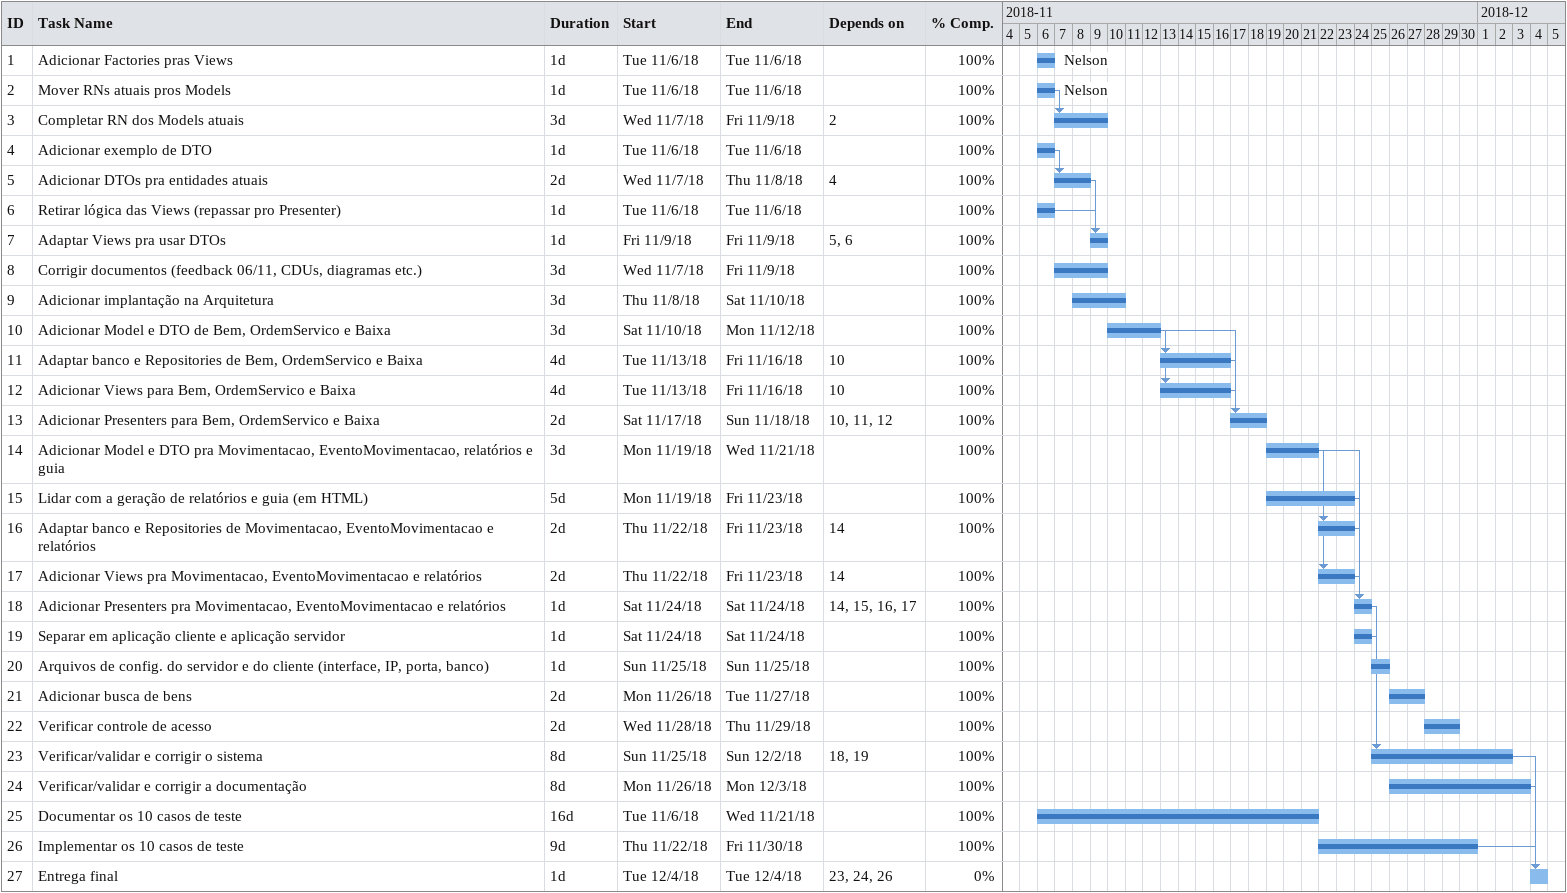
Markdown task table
| ID | Task | Duration | Start | Finish | Predecessors | Resources | % complete |
|---|---|---|---|---|---|---|---|
| 1 | Adicionar Factories pras Views | 1d | 2018-11-06 | 2018-11-06 |  | Nelson | 100 |
| 2 | Mover RNs atuais pros Models | 1d | 2018-11-06 | 2018-11-06 |  | Nelson | 100 |
| 3 | Completar RN dos Models atuais | 3d | 2018-11-07 | 2018-11-09 | 2 |  | 100 |
| 4 | Adicionar exemplo de DTO | 1d | 2018-11-06 | 2018-11-06 |  |  | 100 |
| 5 | Adicionar DTOs pra entidades atuais | 2d | 2018-11-07 | 2018-11-08 | 4 |  | 100 |
| 6 | Retirar lógica das Views (repassar pro Presenter) | 1d | 2018-11-06 | 2018-11-06 |  |  | 100 |
| 7 | Adaptar Views pra usar DTOs | 1d | 2018-11-09 | 2018-11-09 | 5, 6 |  | 100 |
| 8 | Corrigir documentos (feedback 06/11, CDUs, diagramas etc.) | 3d | 2018-11-07 | 2018-11-09 |  |  | 100 |
| 9 | Adicionar implantação na Arquitetura | 3d | 2018-11-08 | 2018-11-10 |  |  | 100 |
| 10 | Adicionar Model e DTO de Bem, OrdemServico e Baixa | 3d | 2018-11-10 | 2018-11-12 |  |  | 100 |
| 11 | Adaptar banco e Repositories de Bem, OrdemServico e Baixa | 4d | 2018-11-13 | 2018-11-16 | 10 |  | 100 |
| 12 | Adicionar Views para Bem, OrdemServico e Baixa | 4d | 2018-11-13 | 2018-11-16 | 10 |  | 100 |
| 13 | Adicionar Presenters para Bem, OrdemServico e Baixa | 2d | 2018-11-17 | 2018-11-18 | 10, 11, 12 |  | 100 |
| 14 | Adicionar Model e DTO pra Movimentacao, EventoMovimentacao, relatórios e guia | 3d | 2018-11-19 | 2018-11-21 |  |  | 100 |
| 15 | Lidar com a geração de relatórios e guia (em HTML) | 5d | 2018-11-19 | 2018-11-23 |  |  | 100 |
| 16 | Adaptar banco e Repositories de Movimentacao, EventoMovimentacao e relatórios | 2d | 2018-11-22 | 2018-11-23 | 14 |  | 100 |
| 17 | Adicionar Views pra Movimentacao, EventoMovimentacao e relatórios | 2d | 2018-11-22 | 2018-11-23 | 14 |  | 100 |
| 18 | Adicionar Presenters pra Movimentacao, EventoMovimentacao e relatórios | 1d | 2018-11-24 | 2018-11-24 | 14, 15, 16, 17 |  | 100 |
| 19 | Separar em aplicação cliente e aplicação servidor | 1d | 2018-11-24 | 2018-11-24 |  |  | 100 |
| 20 | Arquivos de config. do servidor e do cliente (interface, IP, porta, banco) | 1d | 2018-11-25 | 2018-11-25 |  |  | 100 |
| 21 | Adicionar busca de bens | 2d | 2018-11-26 | 2018-11-27 |  |  | 100 |
| 22 | Verificar controle de acesso | 2d | 2018-11-28 | 2018-11-29 |  |  | 100 |
| 23 | Verificar/validar e corrigir o sistema | 8d | 2018-11-25 | 2018-12-02 | 18, 19 |  | 100 |
| 24 | Verificar/validar e corrigir a documentação | 8d | 2018-11-26 | 2018-12-03 |  |  | 100 |
| 25 | Documentar os 10 casos de teste | 16d | 2018-11-06 | 2018-11-21 |  |  | 100 |
| 26 | Implementar os 10 casos de teste | 9d | 2018-11-22 | 2018-11-30 |  |  | 100 |
| 27 | Entrega final | 1d | 2018-12-04 | 2018-12-04 | 23, 24, 26 |  | 0 |
